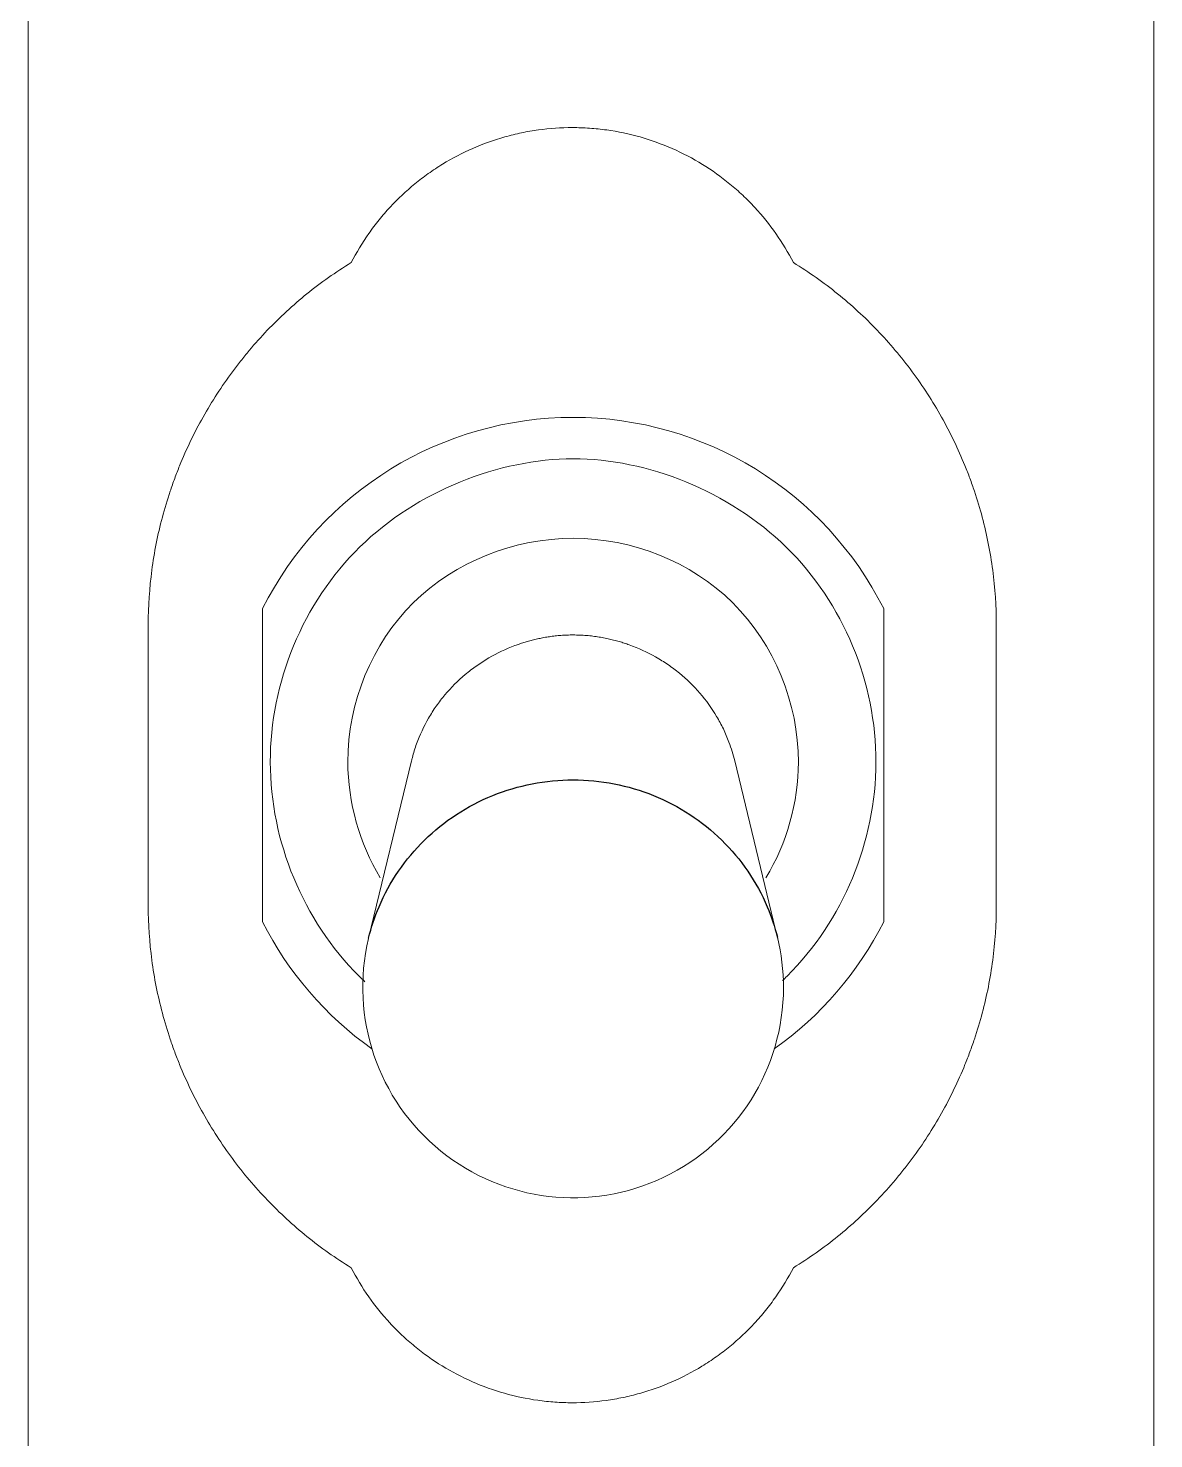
# Model space of a CAD drawing. Header units: millimetres. Extents: x 0 to 594, y 0 to 420.
# Drawn here: x 133.12 to 139.92, y 332.07 to 340.59 of the extents above; entities that cross this region are included whole.
import ezdxf

# ---------------------------------------------------------------- set-up
doc = ezdxf.new("R2010")
doc.units = ezdxf.units.MM
doc.layers.add('1', color=7, linetype='Continuous')

msp = doc.modelspace()

# ---------------------------------------------------------------- linework, layer by layer
at = {"layer": '1', "color": 7, "linetype": 'Continuous', "lineweight": 13}
for p, q in [((133.1204, 323.7869), (133.1204, 348.4908)), ((139.9159, 323.7869), (139.9159, 348.4908)), ((134.5352, 337.0846), (134.5352, 335.1931)), ((138.2852, 335.1931), (138.2852, 337.0846)), ((135.4344, 336.1648), (135.1758, 335.0948)), ((137.6446, 335.0948), (137.3859, 336.165))]:
    msp.add_line(p, q, dxfattribs=at)
for centre, radius, start, end in [((136.4102, 336.1389), 2.1, 26.7655, 153.2345), ((136.4102, 336.1389), 2.1, 206.7655, 234.65785), ((136.4102, 336.1389), 2.1, 305.34215, 333.2345), ((136.4102, 334.7962), 1.27, 166.54384, 0), ((136.4102, 334.7962), 1.27, 0, 13.80259)]:
    msp.add_arc(centre, radius, start, end, dxfattribs=at)
for points, knots in [([(137.7399, 339.1734), (137.7085, 339.2345), (137.6733, 339.2929), (137.5956, 339.4041), (137.553, 339.4569), (137.4834, 339.532), (137.4593, 339.5564), (137.4092, 339.6037), (137.3834, 339.6263), (137.3042, 339.6914), (137.2488, 339.731), (137.1326, 339.8024), (137.0717, 339.8342), (136.9448, 339.89), (136.8802, 339.9133), (136.7484, 339.9507), (136.6813, 339.9648), (136.5959, 339.9766), (136.5788, 339.9787), (136.5443, 339.9823), (136.527, 339.9838), (136.475, 339.9875), (136.4404, 339.9887), (136.3371, 339.9889), (136.2687, 339.9842), (136.1666, 339.9701), (136.1327, 339.9642), (136.0821, 339.9536), (136.0652, 339.9497), (136.0315, 339.9415), (136.0147, 339.9371), (135.9314, 339.9136), (135.8667, 339.8905), (135.7414, 339.8357), (135.6808, 339.804), (135.5928, 339.7501), (135.5639, 339.731), (135.5078, 339.6912), (135.4807, 339.6704), (135.4015, 339.6056), (135.352, 339.5591), (135.2825, 339.4841), (135.2602, 339.4582), (135.2278, 339.4182), (135.2173, 339.4047), (135.1966, 339.3772), (135.1865, 339.3633), (135.1373, 339.2931), (135.1019, 339.2346), (135.0705, 339.1734)], [0, 0, 0, 0, 0.0625, 0.0625, 0.125, 0.125, 0.15625, 0.15625, 0.1875, 0.1875, 0.25, 0.25, 0.3125, 0.3125, 0.375, 0.375, 0.4375, 0.4375, 0.453125, 0.453125, 0.46875, 0.46875, 0.5, 0.5, 0.5625, 0.5625, 0.59375, 0.59375, 0.609375, 0.609375, 0.625, 0.625, 0.6875, 0.6875, 0.75, 0.75, 0.78125, 0.78125, 0.8125, 0.8125, 0.875, 0.875, 0.90625, 0.90625, 0.921875, 0.921875, 0.9375, 0.9375, 1, 1, 1, 1]), ([(135.0705, 339.1734), (134.9765, 339.116), (134.8875, 339.053), (134.7188, 338.9167), (134.6391, 338.8433), (134.5264, 338.7255), (134.49, 338.685), (134.4371, 338.6221), (134.4197, 338.6008), (134.3857, 338.5578), (134.3691, 338.5361), (134.288, 338.4263), (134.2291, 338.3352), (134.1229, 338.1461), (134.0757, 338.0483), (134.0241, 337.9216), (134.0142, 337.8961), (133.9951, 337.8445), (133.9859, 337.8186), (133.9598, 337.7406), (133.9441, 337.6883), (133.9022, 337.5305), (133.8811, 337.424), (133.8526, 337.2084), (133.8452, 337.0993), (133.8452, 336.9889)], [0, 0, 0, 0, 0.125, 0.125, 0.25, 0.25, 0.3125, 0.3125, 0.34375, 0.34375, 0.375, 0.375, 0.5, 0.5, 0.625, 0.625, 0.65625, 0.65625, 0.6875, 0.6875, 0.75, 0.75, 0.875, 0.875, 1, 1, 1, 1]), ([(138.9652, 336.9889), (138.9652, 337.0993), (138.9578, 337.2084), (138.9293, 337.4241), (138.9081, 337.5307), (138.8661, 337.6887), (138.8504, 337.7411), (138.8243, 337.8192), (138.8151, 337.8452), (138.796, 337.8966), (138.7861, 337.9221), (138.7345, 338.0486), (138.6873, 338.1465), (138.581, 338.3355), (138.5221, 338.4268), (138.4245, 338.5587), (138.3904, 338.6019), (138.32, 338.6854), (138.2836, 338.7259), (138.1711, 338.8435), (138.0914, 338.9168), (137.9228, 339.053), (137.8339, 339.116), (137.7399, 339.1734)], [0, 0, 0, 0, 0.125, 0.125, 0.25, 0.25, 0.3125, 0.3125, 0.34375, 0.34375, 0.375, 0.375, 0.5, 0.5, 0.625, 0.625, 0.6875, 0.6875, 0.75, 0.75, 0.875, 0.875, 1, 1, 1, 1]), ([(136.4106, 337.9888), (135.9644, 337.9885), (134.9739, 337.6015), (134.3848, 336.1541), (134.7869, 335.1858), (135.1408, 334.8423), (135.1525, 334.8312)], [0, 0, 0, 0, 0.329611, 0.659223, 0.988834, 1, 1, 1, 1]), ([(137.6747, 334.838), (137.6839, 334.8468), (138.0344, 335.1889), (138.4363, 336.1541), (137.8456, 337.5979), (136.8567, 337.9892), (136.4106, 337.9888)], [0, 0, 0, 0, 0.008797, 0.339198, 0.669599, 1, 1, 1, 1]), ([(136.4102, 337.5089), (136.055, 337.5086), (135.3406, 337.2296), (134.9491, 336.2675), (135.1204, 335.6685), (135.2458, 335.4583)], [0, 0, 0, 0, 0.371989, 0.743978, 1, 1, 1, 1]), ([(137.5745, 335.4583), (137.6999, 335.6684), (137.8715, 336.2671), (137.4789, 337.2269), (136.7654, 337.5092), (136.4102, 337.5089)], [0, 0, 0, 0, 0.255918, 0.627959, 1, 1, 1, 1]), ([(133.8452, 336.9889), (133.8452, 336.7057), (133.8452, 336.1389), (133.8452, 335.572), (133.8452, 335.2889)], [0, 0, 0, 0, 0.5, 1, 1, 1, 1]), ([(138.9652, 335.2889), (138.9652, 335.572), (138.9652, 336.1389), (138.9652, 336.7057), (138.9652, 336.9889)], [0, 0, 0, 0, 0.5, 1, 1, 1, 1]), ([(136.7488, 336.8653), (136.7439, 336.867), (136.7339, 336.8706), (136.7188, 336.8757), (136.7033, 336.8807), (136.6874, 336.8855), (136.6713, 336.89), (136.6548, 336.8944), (136.6379, 336.8985), (136.6207, 336.9024), (136.6032, 336.9061), (136.5853, 336.9095), (136.5671, 336.9125), (136.5486, 336.9153), (136.5297, 336.9178), (136.5106, 336.9199), (136.4911, 336.9217), (136.4713, 336.9231), (136.4512, 336.9242), (136.4308, 336.9248), (136.4047, 336.9251), (136.3733, 336.9245), (136.3371, 336.9225), (136.3018, 336.9192), (136.2677, 336.9149), (136.2346, 336.9095), (136.2025, 336.9032), (136.1716, 336.896), (136.1418, 336.8881), (136.1131, 336.8796), (136.0856, 336.8705), (136.0677, 336.8638), (136.0589, 336.8606)], [0, 0, 0, 0, 0.022305, 0.044995, 0.068072, 0.091537, 0.11539, 0.139631, 0.164262, 0.189282, 0.214694, 0.240496, 0.266691, 0.293277, 0.320257, 0.34763, 0.375397, 0.403558, 0.432114, 0.461065, 0.490412, 0.543195, 0.594679, 0.644865, 0.693756, 0.741355, 0.787665, 0.832689, 0.876431, 0.918894, 0.960082, 1, 1, 1, 1]), ([(136.0589, 336.8606), (136.0038, 336.8399), (135.9513, 336.815), (135.8763, 336.7714), (135.852, 336.7558), (135.8164, 336.7308), (135.8047, 336.7223), (135.7816, 336.7046), (135.7702, 336.6954), (135.7143, 336.6486), (135.6736, 336.608), (135.6182, 336.5421), (135.6007, 336.5194), (135.5759, 336.484), (135.5679, 336.472), (135.5523, 336.4476), (135.5448, 336.4351), (135.5087, 336.3726), (135.4846, 336.3207), (135.4554, 336.2401), (135.4469, 336.2128), (135.4377, 336.1781), (135.436, 336.1712), (135.4343, 336.1642)], [0, 0, 0, 0, 0.177794, 0.177794, 0.26669, 0.26669, 0.311139, 0.311139, 0.355587, 0.355587, 0.533381, 0.533381, 0.622278, 0.622278, 0.666726, 0.666726, 0.711175, 0.711175, 0.888968, 0.888968, 0.977865, 0.977865, 1, 1, 1, 1]), ([(137.3859, 336.1653), (137.3766, 336.2033), (137.3651, 336.241), (137.346, 336.2917), (137.3406, 336.3051), (137.3293, 336.3316), (137.3115, 336.3709), (137.2912, 336.4088), (137.2474, 336.4826), (137.2138, 336.5293), (137.1379, 336.6174), (137.0965, 336.6575), (137.0297, 336.7122), (137.0066, 336.7295), (136.9707, 336.754), (136.9585, 336.762), (136.9338, 336.7774), (136.9212, 336.7849), (136.8574, 336.821), (136.8042, 336.8454), (136.7488, 336.8653)], [0, 0, 0, 0, 0.120725, 0.120725, 0.164688, 0.164688, 0.208652, 0.29658, 0.29658, 0.472435, 0.472435, 0.64829, 0.64829, 0.736217, 0.736217, 0.780181, 0.780181, 0.824145, 0.824145, 1, 1, 1, 1]), ([(133.8452, 335.2889), (133.8452, 335.1784), (133.8526, 335.0693), (133.8811, 334.8536), (133.9023, 334.747), (133.9443, 334.589), (133.96, 334.5366), (133.9861, 334.4585), (133.9953, 334.4325), (134.0144, 334.3811), (134.0243, 334.3556), (134.0759, 334.2291), (134.1231, 334.1312), (134.2293, 333.9422), (134.2883, 333.8509), (134.3858, 333.719), (134.42, 333.6758), (134.4904, 333.5923), (134.5268, 333.5518), (134.6393, 333.4342), (134.719, 333.3609), (134.8876, 333.2247), (134.9765, 333.1617), (135.0705, 333.1043)], [0, 0, 0, 0, 0.125, 0.125, 0.25, 0.25, 0.3125, 0.3125, 0.34375, 0.34375, 0.375, 0.375, 0.5, 0.5, 0.625, 0.625, 0.6875, 0.6875, 0.75, 0.75, 0.875, 0.875, 1, 1, 1, 1]), ([(137.7399, 333.1043), (137.8339, 333.1617), (137.9229, 333.2247), (138.0916, 333.361), (138.1713, 333.4344), (138.284, 333.5522), (138.3204, 333.5928), (138.3733, 333.6556), (138.3907, 333.6769), (138.4247, 333.7199), (138.4413, 333.7416), (138.5224, 333.8514), (138.5813, 333.9425), (138.6874, 334.1316), (138.7347, 334.2294), (138.7863, 334.3561), (138.7962, 334.3816), (138.8153, 334.4332), (138.8245, 334.4591), (138.8506, 334.5371), (138.8663, 334.5894), (138.9082, 334.7472), (138.9293, 334.8537), (138.9578, 335.0693), (138.9652, 335.1784), (138.9652, 335.2889)], [0, 0, 0, 0, 0.125, 0.125, 0.25, 0.25, 0.3125, 0.3125, 0.34375, 0.34375, 0.375, 0.375, 0.5, 0.5, 0.625, 0.625, 0.65625, 0.65625, 0.6875, 0.6875, 0.75, 0.75, 0.875, 0.875, 1, 1, 1, 1]), ([(135.0705, 333.1043), (135.1019, 333.0432), (135.1371, 332.9849), (135.2148, 332.8736), (135.2574, 332.8208), (135.327, 332.7457), (135.3511, 332.7213), (135.4012, 332.674), (135.427, 332.6514), (135.5062, 332.5863), (135.5616, 332.5467), (135.6778, 332.4753), (135.7386, 332.4435), (135.8656, 332.3877), (135.9302, 332.3644), (136.062, 332.327), (136.1291, 332.313), (136.2144, 332.3011), (136.2316, 332.299), (136.2661, 332.2954), (136.2834, 332.2939), (136.3354, 332.2902), (136.3699, 332.289), (136.4733, 332.2888), (136.5417, 332.2935), (136.6438, 332.3076), (136.6776, 332.3135), (136.7283, 332.3241), (136.7452, 332.328), (136.7789, 332.3362), (136.7957, 332.3406), (136.879, 332.3641), (136.9437, 332.3872), (137.069, 332.442), (137.1296, 332.4737), (137.2176, 332.5276), (137.2465, 332.5467), (137.3025, 332.5865), (137.3297, 332.6073), (137.4089, 332.6721), (137.4584, 332.7186), (137.5279, 332.7936), (137.5502, 332.8195), (137.5825, 332.8595), (137.5931, 332.8731), (137.6138, 332.9005), (137.6239, 332.9144), (137.6731, 332.9846), (137.7085, 333.0432), (137.7399, 333.1043)], [0, 0, 0, 0, 0.0625, 0.0625, 0.125, 0.125, 0.15625, 0.15625, 0.1875, 0.1875, 0.25, 0.25, 0.3125, 0.3125, 0.375, 0.375, 0.4375, 0.4375, 0.453125, 0.453125, 0.46875, 0.46875, 0.5, 0.5, 0.5625, 0.5625, 0.59375, 0.59375, 0.609375, 0.609375, 0.625, 0.625, 0.6875, 0.6875, 0.75, 0.75, 0.78125, 0.78125, 0.8125, 0.8125, 0.875, 0.875, 0.90625, 0.90625, 0.921875, 0.921875, 0.9375, 0.9375, 1, 1, 1, 1])]:
    msp.add_open_spline(points, degree=3, knots=knots, dxfattribs=at)
at = {"layer": '1', "color": 7, "linetype": 'Continuous', "lineweight": 25}
for points, knots in [([(135.1754, 335.0932), (135.1911, 335.1583), (135.2121, 335.2221), (135.27, 335.359), (135.3094, 335.4309), (135.4016, 335.566), (135.4545, 335.629), (135.5719, 335.7439), (135.6364, 335.7957), (135.7745, 335.8859), (135.8481, 335.9243), (136.0015, 335.9865), (136.0813, 336.0102), (136.2442, 336.0419), (136.3272, 336.0499), (136.4102, 336.0499)], [0, 0, 0, 0, 0.120686, 0.120686, 0.267238, 0.267238, 0.41379, 0.41379, 0.560343, 0.560343, 0.706895, 0.706895, 0.853448, 0.853448, 1, 1, 1, 1]), ([(136.4102, 336.0499), (136.4932, 336.0499), (136.5762, 336.0419), (136.7391, 336.0102), (136.8189, 335.9865), (136.9723, 335.9243), (137.0459, 335.8859), (137.184, 335.7957), (137.2484, 335.7439), (137.3659, 335.629), (137.4188, 335.566), (137.511, 335.4309), (137.5504, 335.359), (137.6074, 335.2242), (137.6279, 335.1625), (137.6434, 335.0996)], [0, 0, 0, 0, 0.147135, 0.147135, 0.294269, 0.294269, 0.441404, 0.441404, 0.588538, 0.588538, 0.735673, 0.735673, 0.882807, 0.882807, 1, 1, 1, 1])]:
    msp.add_open_spline(points, degree=3, knots=knots, dxfattribs=at)

doc.saveas('drawing.dxf')
